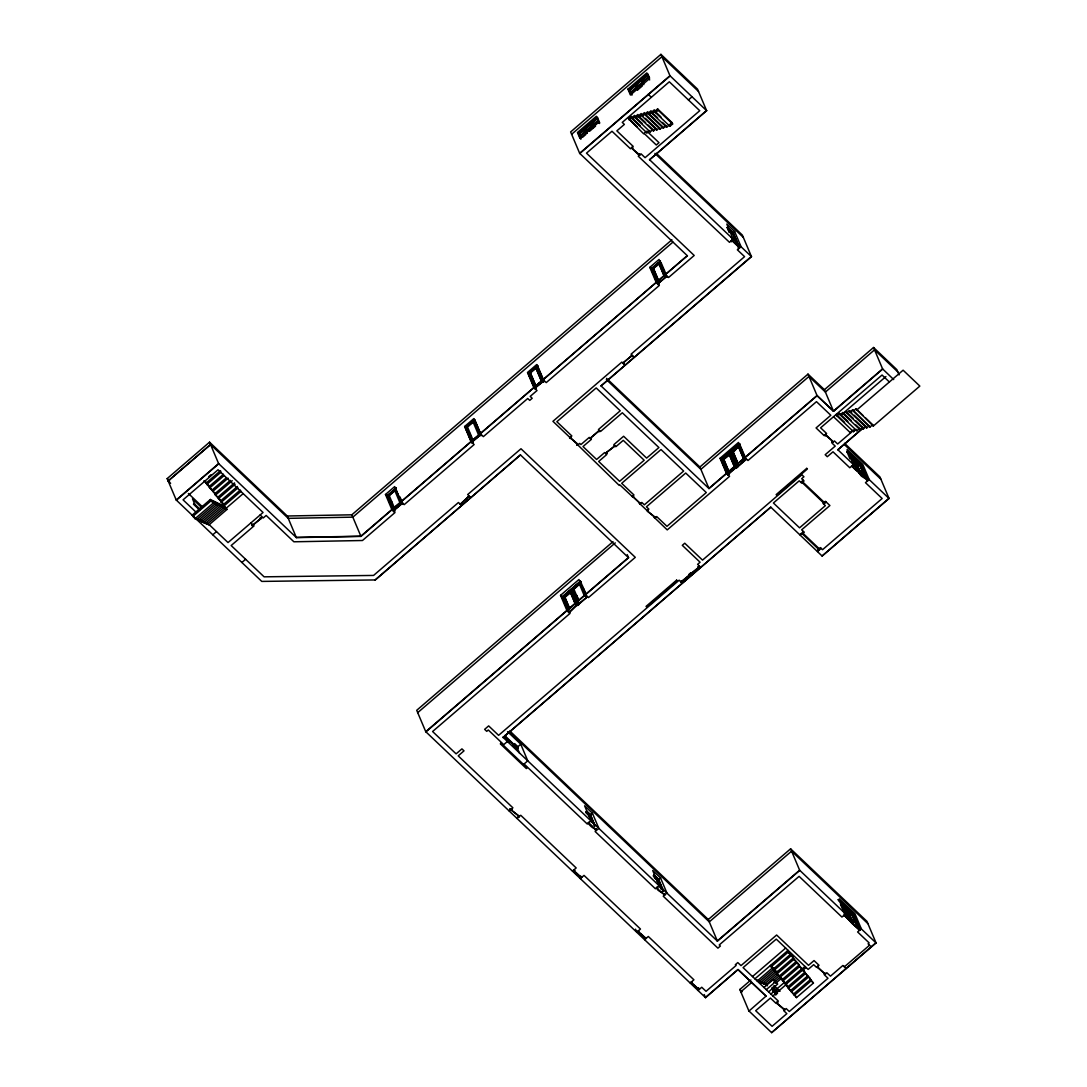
<?xml version="1.0" encoding="UTF-8"?>
<svg xmlns="http://www.w3.org/2000/svg" width="1087" height="1087" viewBox="0 0 1087 1087"><rect width="100%" height="100%" fill="white"/><g stroke="black" fill="none" stroke-linecap="round" stroke-linejoin="round"><path stroke-width="1.5" d="M848.105 915.295L847.914 914.887M391.565 501.99L391.619 503.322M391.592 503.852L391.184 503.064M469.869 433.536L470.236 435.099M532.807 380.79L532.644 379.254L533.228 380.423M655.746 275.038L655.828 276.343L655.706 274.848M731.959 460.698L733.1 461.364M575.757 596.369L577.401 600.038M576.192 595.472L576.314 597.429M735.342 458.089L735.383 459.448L735.301 458.089M735.342 459.95L735.002 459.217M391.728 503.036L391.931 502.67M573.963 598.652L573.787 598.964M396.171 490.645L396.51 491.338M400.886 501.786L400.723 501.447M474.462 422.191L474.639 422.49M478.919 432.993L479.381 433.591M542.06 379.227L542.25 379.567M660.366 263.638L660.706 264.331M664.809 274.481L665.081 274.78M857.453 467.546L857.33 466.826M857.439 467.899L857.208 467.043M855.075 465.168L855.306 465.793M588.733 814.774L592.252 822.18M847.344 914.48L847.778 915.444L848.05 914.778M633.137 496.881L639.536 502.86L633.178 496.8M654.415 516.991L647.567 511.243L655.597 517.534M825.359 435.724L826.161 435.045L832.56 441.186M832.479 441.105L825.835 435.371M867.453 480.957L866.692 480.318C869.138 479.612 858.513 476.079 860.564 473.932M664.239 895.348L663.613 894.587C666.141 893.949 654.157 889.886 657.771 887.807M637.512 931.573L646.208 938.298M859.314 928.855L858.635 929.521L851.08 922.415L851.936 921.681M817.954 967.267L824.313 973.327L817.56 967.498M776.431 1002.785L784.855 1009.728M783.673 1009.184L776.838 1003.423L777.681 1002.676M461.16 503.594L468.361 496.759L460.114 504.3M632.634 356.02L631.262 356.237L632.023 355.449L623.653 362.46L631.248 355.992L632.118 356.672M598.543 431.349C578.882 448.102 602.741 427.123 598.434 431.294L599.793 431.077M574.153 592.347L572.754 589.358L580.472 583.203M572.985 589.575L576.721 586.477M737.502 465.154L731.85 451.744L739.513 445.684M731.999 452.219L737.013 447.858M733.263 451.961L735.546 450.045M735.79 459.094L734.894 459.122M735.682 459.733L735.301 458.768M745.315 459.652L736.388 467.94C736.728 466.16 727.543 473.946 728.861 474.408L727.977 475.101L728.725 474.666L721.809 459.325L729.771 452.491L735.328 464.788M737.978 466.486L745.573 460.018L738.983 444.923M689.593 575.159C687.854 574.765 691.21 571.898 691.278 573.854L698.792 567.305L691.006 573.42M209.546 442.178L218.704 463.809L176.325 500.224L167.167 478.606L209.546 442.178L287.253 515.999L296.371 537.603L360.952 536.394L687.378 255.662L360.87 536.204L296.289 537.399M660.923 54.35L570.634 131.935L579.751 153.525L670.054 75.941L660.923 54.35L697.528 89.12L706.645 110.711L649.523 159.803L706.564 110.521M170.632 483.294L168.159 480.943L210.538 444.529L288.245 518.35L352.813 517.154L672.907 242.129M571.626 134.272L661.915 56.687L698.52 91.471M168.186 480.97L210.565 444.556M627.946 89.134L646.847 72.897L649.279 78.835L630.419 94.99L627.946 89.134L630.039 91.118M580.879 139.272L578.406 133.402L597.293 117.165M580.974 137.247L579.181 133.266L584.86 128.375L585.39 128.877M590.132 128.13L586.722 131.051L585.173 128.117L590.852 123.239L591.382 123.728L587.972 126.663M592.795 126.106L591.165 122.967L596.845 118.089L597.374 118.578M631.995 95.14L629.672 89.881L635.351 85.003L635.881 85.493M637.295 87.87L635.664 84.732L641.344 79.854L641.86 80.356M643.205 82.53L641.656 79.596L647.336 74.704L647.852 75.207M579.357 133.443L597.823 117.668M629.849 90.058L647.512 74.881M597.184 118.401L579.52 133.592L581.137 137.397M647.675 75.03L630.012 90.207L631.615 94.025M581.98 131.812L584.249 129.856M637.213 87.68L636.18 85.234L638.449 83.278M646.724 76.185L642.172 80.085L641.656 79.596M584.86 128.375L585.893 130.82L580.213 135.712L580.825 136.405M586.206 130.562L591.885 125.671L590.852 123.239M592.198 125.413L597.877 120.535L598.489 121.214M635.351 85.003L636.384 87.449L630.705 92.327L631.302 93.02L635.854 89.12M636.697 87.177L642.376 82.299L641.344 79.854M642.689 82.028L648.368 77.15L648.885 77.653M580.295 135.902L585.975 131.024L587.007 133.456M587.32 133.198L586.287 130.753L591.967 125.875L592.497 126.364M597.959 120.725L592.279 125.603L593.312 128.049L595.581 126.092M630.786 92.531L636.466 87.639L637.498 90.085M642.458 82.49L636.778 87.381L637.811 89.827L642.349 85.914M643.803 84.677L642.77 82.232L648.45 77.34L648.966 77.843M593.855 124.937L597.266 122.002M631.221 92.83L635.773 88.917M639.482 85.724L642.893 82.789M590.227 128.32L586.817 131.255L586.287 130.753M595.078 124.149L597.347 122.192M640.705 84.949L642.974 82.992L642.376 82.299M598.828 122.138L579.942 138.375L577.455 132.505L596.355 116.268L599.331 123.483M582.469 137.37L585.879 134.435M589.589 131.242L592.999 128.32L591.967 125.875M669.972 75.75L579.67 153.321L687.46 255.853M208.69 476.704L211.082 474.652M646.901 132.845L646.317 131.445L643.613 133.769L628.585 118.673L631.289 116.35L632.471 119.135L646.901 132.845L649.605 130.522L650.189 131.907L652.893 129.584L648.083 125.019M206.19 483.008L220.579 470.657M629.183 120.059L634.577 115.412L635.759 118.198L650.189 131.907M237.414 486.473L220.634 500.89C215.81 495.536 212.169 489.367 206.788 484.394L221.164 472.043M632.471 119.135L637.879 114.488L639.047 117.26L653.477 130.97L656.181 128.646L645.352 118.374M635.759 118.198L641.167 113.551L642.335 116.336L656.765 130.046L659.469 127.722L645.039 114.013M209.084 486.582L223.46 474.231M639.047 117.26L644.455 112.613L645.624 115.399L660.054 129.108L662.757 126.785L648.328 113.075M226.354 477.804L211.965 490.155L209.669 487.981L224.058 475.617M642.335 116.336L647.743 111.689L648.912 114.461L663.342 128.171L666.046 125.847L662.445 122.423M645.624 115.399L651.031 110.752L652.2 113.537L666.63 127.247L672.038 122.6L657.608 108.89L652.2 113.537M648.912 114.461L654.32 109.814L655.488 112.6L669.918 126.309L672.622 123.986L672.038 122.6M212.563 491.555L228.134 478.158M655.488 112.6L658.192 110.276L657.608 108.89M214.859 493.743L230.444 480.345M214.995 503.852L210.402 499.476L192.168 515.143L195.049 518.716L213.283 503.05L212.114 500.278L216.707 504.64L198.486 520.306L196.176 518.119L196.761 519.518L214.995 503.852L213.826 501.066L218.433 505.441L200.198 521.108L197.888 518.92L198.486 520.306M222.93 503.077L225.281 508.634L207.046 524.287L206.462 522.901L208.758 525.089L226.993 509.423L224.112 505.849L240.893 491.433L240.295 490.047L223.514 504.463L221.218 502.276L220.05 499.49L215.443 495.128L232.224 480.712M192.752 516.529L210.987 500.862L210.402 499.476M217.74 497.316L234.52 482.9M218.338 498.702L235.118 484.286M631.968 148.403L632.281 147.166M688.411 99.936L692.106 96.77M221.218 502.276L237.999 487.859M200.198 521.108L199.6 519.722L201.91 521.909L220.145 506.243L218.963 503.458L223.569 507.833L205.334 523.499L203.038 521.312L203.622 522.698L221.857 507.031L220.675 504.259L225.281 508.634M225.675 508.662L243.189 493.62M631.438 147.9L638.531 154.667L639.129 153.824L639.998 154.734M638.735 154.843L640.121 154.612M212.807 534.763L216.49 531.597M260.187 518.227L261.695 518.227L260.35 518.078C262.28 516.882 259.019 518.485 260.785 518.879M241.925 562.441L245.608 559.275M287.253 515.999L351.835 514.803L671.915 239.779M260.133 514.966L263.271 517.955L266.166 515.455L293.884 541.788L362.46 540.511L394.989 512.561L391.863 509.572L385.491 494.49L394.703 486.582L401.144 502.276M401.076 501.664L404.201 504.64L474.136 444.556L470.997 441.567L464.638 426.484L473.85 418.577L480.223 433.659L483.348 436.634L527.738 398.494L529.722 400.383L532.182 398.277L530.198 396.388L537.019 390.532L533.88 387.543L527.508 372.461L536.72 364.553L543.092 379.635L546.231 382.61L659.333 285.433L656.195 282.443L649.822 267.361L659.048 259.453L665.624 275.242M467.097 427.775L466.241 427.286L474.163 420.52L466.092 427.245L472.397 442.015L471.758 442.558L465.277 427.368L474.489 419.446L480.97 434.637L472.478 441.607M528.146 373.344L537.481 365.531L528.146 373.344L534.002 387.026M471.758 442.558L465.399 427.476L474.611 419.555L480.97 434.637M535.877 388.575L528.961 373.235L536.992 366.468L543.826 381.741M535.959 388.358L535.171 387.611L543.079 381.455L534.641 388.535L535.266 387.991L529.111 373.262L537.032 366.496M396.184 487.981L386.972 495.903L392.815 509.586M471.106 440.113L465.888 427.938L469.339 424.976M534.519 368.969L538.092 366.115M657.024 282.579L651.167 268.897L660.38 260.989M387.081 496.012L396.307 488.09M537.073 367.012L528.961 373.235M660.502 261.097L651.167 268.897M393.358 508.988L387.787 495.794L395.736 488.96L396.347 489.53M660.665 262.646L659.945 261.953L651.983 268.788L657.662 282.09M387.855 495.862L395.858 489.068M660.054 262.062L652.064 268.856L652.703 269.481M391.035 493.512L387.583 496.487L392.679 508.553M656.385 265.527L658.695 263.543M390.002 494.612L387.692 496.596L392.787 508.662M658.844 263.638L656.358 265.88L658.79 263.72M655.366 276.071L655.678 276.737M471.649 442.436L472.56 441.798L466.418 427.273L467.858 430.357M480.862 434.528L480.101 435.316L481.582 435.221M543.595 381.795L543.731 380.504L543.337 381.754L544.342 381.089M535.606 387.855L535.252 389.105M393.345 510.985L394.69 511.135L394.065 511.678M402.557 503.064L401.932 503.607L403.277 503.757M657.54 283.979L658.899 284.128L658.274 284.672M393.453 511.094L394.839 510.618L393.956 511.569M402.666 503.172L394.173 510.156M657.662 284.087L666.752 276.071L666.127 276.601L667.486 276.75L666.358 277.307M401.796 503.865L403.168 503.648M658.151 284.563L658.627 283.408M731.972 233.257L732.72 232.645L727.393 227.509M732.149 233.284L732.869 232.672M732.19 233.637L734.649 231.531L726.809 224.071L733.182 239.154L729.486 242.319L638.273 156.215L641.031 153.838L645.08 157.669L699.743 110.697L669.32 81.797L622.267 122.41L624.373 124.407L616.859 130.861L633.191 146.392L630.433 148.756L611.981 131.242L586.491 153.145L694.199 255.472L668.546 277.511L665.407 274.535M731.429 241.627L732.393 240.988M738.739 248.57L738.793 247.238L739.459 247.945M738.209 248.053L739.595 247.836M623.544 362.922L622.81 363.357L623.721 362.718L623.53 364.05M460.005 504.191L461.35 504.341L460.725 504.884M468.524 497.235L469.217 496.283L468.592 496.813L469.937 496.963L468.456 497.072M461.499 503.825L460.616 504.776M520.442 454.909L375.232 579.942L520.442 454.909L628.544 557.74L425.846 731.904L416.715 710.3L613.014 541.652M656.371 153.376L742.353 235.077L751.484 256.668L600.989 385.967L751.402 256.464M570.403 437.219L570.933 437.721L569.547 437.952L570.39 438.509L571.028 437.966L570.267 437.327M590.717 437.979L589.969 438.414L591.41 438.36M591.165 437.748L590.703 439.107M606.845 452.654L606.383 453.999M614.223 446.349C593.991 462.016 617.144 444.787 614.114 446.186L615.487 445.983M632.145 496.569L633.979 494.993L621.696 483.321L661.005 449.542L683.641 471.051L644.333 504.83L641.819 502.439L639.985 504.028M632.702 497.085L633.014 495.835M633.626 496.569L632.96 497.167L619.848 484.897L619.237 485.427L577.849 444.991L579.697 443.414L580.92 444.569L589.236 437.422L591.328 439.406L582.999 446.553L596.6 459.475L604.644 452.559L606.736 454.543L598.692 461.459L619.604 481.324L644.17 460.222L623.259 440.344L615.949 446.621L613.856 444.637L623.625 436.254L646.629 458.103L658.912 447.559L622.321 412.775L600.54 431.485L598.448 429.501L620.229 410.791L596.179 387.937L556.857 421.715L571.844 435.955L570.009 437.545L552.93 421.321L621.859 362.093L624.984 365.069M639.469 503.512L640.854 503.295M647.01 510.7L648.857 509.124L646.425 506.814L685.734 473.035L706.292 492.56L666.97 526.339L656.697 516.57L654.863 518.159M647.567 511.216L647.893 509.966M807.994 374.118L817.111 395.709L709.009 488.593L699.892 467.002L807.994 374.118L824.408 389.717L833.539 411.307L882.671 369.091L873.554 347.487L824.408 389.717M417.707 712.651L615.283 542.889M509.205 810.984L512.901 807.818L458.198 755.859L464.013 750.859L461.921 748.875L456.105 753.862L432.585 731.51L570.036 613.408L566.898 610.432L560.539 595.35L578.963 579.507L585.621 595.391M654.972 516.868L654.252 517.398L667.228 529.899L729.567 476.337L726.429 473.361L720.056 458.279L738.481 442.45L745.166 458.334M726.727 473.008L720.994 459.434L739.432 443.605L721.116 459.543L726.85 473.117M731.021 451.404L738.983 444.569L739.595 445.154L731.633 451.988L731.021 451.404L737.326 466.174M562.074 597.062L580.499 581.232L562.074 597.062L567.808 610.636M721.89 459.393L729.88 452.6M731.103 451.485L739.092 444.678M654.347 517.643L655.733 517.426M726.823 472.193L721.605 460.018L730.94 452.206M735.804 467.288L737.529 465.983L731.306 451.458L740.043 444.175M568.46 610.147L562.767 596.845L570.729 590.01L571.341 590.594L563.379 597.429M577.673 602.225L571.979 588.923L579.942 582.088L580.553 582.673L572.591 589.507M737.842 446.268L740.152 444.284M562.849 596.912L570.838 590.119M572.061 589.005L580.05 582.197M567.781 609.712L562.577 597.537L571.898 589.725M581.001 581.708L572.496 588.977L578.202 602.28M724.812 458.062L730.26 453.428L722.882 459.964M731.741 452.097L737.434 447.219M571.001 590.73L562.577 597.537M572.672 589.29L580.444 583.026M576.667 586.273L572.713 589.616L571.979 588.923M733.29 460.739L733.508 461.323M628.463 557.536L425.764 731.7L705.558 997.662L738.032 969.495L705.477 997.458M708.928 488.403L817.03 395.505L833.457 411.103L882.59 368.887L893.718 379.58M728.005 473.973L727.366 474.516L728.263 473.755M731.537 451.458L738.073 466.5M744.908 459.461L746.524 459.366L745.166 459.217L745.791 458.687L745.071 459.516M728.562 474.054L735.994 467.668M569.221 611.288L569.058 612.728L569.683 612.185L568.324 612.035L569.534 611.573M576.966 605.187C560.158 622.077 577.292 602.32 577.36 605.459C579.996 605.459 577.999 602.008 579.018 604.087L586.532 597.551L578.746 603.652M855.945 425.031L859.532 428.441L856.828 430.751L856.243 429.365L853.54 431.688L836.8 415.791L839.504 413.468L847.874 421.416M856.828 430.751L840.102 414.867L842.792 412.544L851.162 420.492M841.134 415.057L885.919 376.578M855.646 420.683L862.82 427.504L860.116 429.827L843.39 413.93L846.094 411.606L853.254 418.413M854.151 415.22L866.108 426.566L863.404 428.889L846.678 412.992L849.382 410.669L851.773 412.938M869.396 425.642L866.692 427.952L849.966 412.068L852.67 409.745L869.98 427.028L872.684 424.704L865.51 417.884M869.98 427.028L853.254 411.131L855.958 408.807L863.132 415.614M825.128 435.683L825.454 434.433M856.542 410.193L903.107 370.191L919.833 386.089L873.269 426.09L855.958 408.807M832.574 442.504L831.868 441.825L833.158 442.001M831.908 442.11L833.294 441.893M850.251 432.626L852.955 430.303L853.54 431.688M854.396 429.623L837.656 443.999L834.436 440.942L831.976 443.048L835.21 446.118L825.182 454.719L827.275 456.717L832.995 451.798L849.789 467.75L853.472 464.584L847.099 449.502L862.793 464.407L869.165 479.489L865.469 482.655L882.141 498.498L822.56 549.682L820.386 547.617L817.927 549.723L818.728 550.484M681.332 581.368L680.584 581.803L681.794 581.341M681.495 581.232L681.318 582.496M689.076 574.71L691.291 573.787L690.666 573.284M689.294 574.534L690.544 573.447M698.506 566.612L699.131 566.082L698.126 566.748L698.832 567.305L699.634 566.544M770.778 507.153L503.05 737.462L770.778 507.153L822.098 556.028L889.057 498.498L879.926 476.908L844.545 443.292M863.54 427.721L837.805 449.828L863.458 427.517M800.779 482.315L803.239 480.209M516.162 748.291L516.882 748.467M517.317 748.753L516.868 747.693L520.727 744.16L507.561 731.646M853.811 457.926L859.681 471.378M854.137 459.706L861.081 465.875M854.531 459.638L861.135 465.25L866.57 478.117M852.167 466.676L852.48 465.44M852.996 466.092L851.624 466.174M854.531 458.863L861.352 465.263L860.564 465.807L861.434 465.182L867.399 478.946M861.665 465.372L846.827 451.295M859.559 472.329L858.852 472.872L860.279 474.217L860.931 473.619C856.733 472.234 844.653 458.796 858.988 472.546M858.934 473.117L859.79 472.383L860.863 473.402L860.007 474.136M823.783 504.178L826.242 502.058M799.815 534.736L803.497 531.57M866.774 480.563L868.16 480.345M512.154 809.421L510.768 809.652M817.492 551.544L821.188 548.378M518.472 815.576C500.862 801.907 514.328 812.56 519.328 816.486L517.996 816.337L518.744 816.976M518.934 815.861L518.608 817.098M888.962 498.308L822.098 556.028M517.059 818.443L520.741 815.277L576.178 867.942L572.496 871.108M594.616 825.182L590.295 814.516L586.939 811.323M590.01 815.372L592.456 813.266L584.616 805.807L590.988 820.889L587.306 824.055L524.083 763.984L527.766 760.818L520.727 744.16M588.502 823.389L588.828 822.152L589.399 822.941L587.972 822.873L588.638 823.267M595.907 829.041C589.942 828.308 583.257 816.215 595.336 829.259L595.812 829.041M595.282 829.816L596.668 829.598L595.662 828.81M574.602 870.266L573.216 870.497M574.67 870.497L573.352 870.374M581.151 876.652L580.431 877.182L581.192 877.834M581.368 876.706L581.056 877.943M580.336 878.568L584.018 875.402L640.474 929.032L636.792 932.198L635.515 929.181M657.486 880.076L658.056 879.532L663.192 891.286M653.722 875.28L658.287 879.532L657.649 880.062L655.257 878.038L657.363 880.144L653.477 875.782M658.097 880.062L660.556 877.956L652.716 870.51L659.089 885.592L655.393 888.758L595.146 831.514L598.828 828.348L592.456 813.266M656.942 888.405L657.255 887.155M663.709 894.832L665.095 894.615M638.042 932.089C637.838 930.499 645.963 938.04 644.727 938.271L645.488 938.91M645.678 937.796L645.352 939.032M644.632 939.657L648.314 936.478L693.914 979.808L690.231 982.974M790.602 848.811L799.719 870.402L717.42 941.125L708.289 919.534L790.602 848.811L866.937 921.341L876.054 942.932L771.634 1032.65L748.861 1010.896M717.325 940.921L799.638 870.211L876.054 942.932M692.256 982.05L690.87 982.268L698.71 989.727L699.023 988.491M699.43 989.102L698.561 988.205M698.071 990.42L701.754 987.254L706.034 991.317L736.13 965.46L735.328 964.699L737.788 962.579L740.994 965.623L776.621 935.01L808.511 965.324L814.041 960.568L819 965.283L816.541 967.389L813.674 964.672L808.144 969.414L776.254 939.114L743.087 967.62L778.36 1001.127L775.901 1003.233L770.425 998.043L755.682 1010.706L772.096 1026.305L786.839 1013.641L783.741 1010.693L786.2 1008.573L789.298 1011.521L827.995 978.273L824.381 974.835L826.84 972.729L830.454 976.167L842.86 965.501L845.999 968.49M752.489 976.561L785.656 948.054M738.032 969.495L766.063 996.113L748.943 1011.087L739.826 989.496L750.886 979.998M754.894 978.843L788.061 950.337M740.818 991.847L751.864 982.349M801.893 968.748L784.936 983.314C780.113 977.96 776.471 971.792 771.091 966.819L788.034 952.253L787.45 950.867L813.443 983.042L796.486 997.608L788.415 988.273L787.233 985.501M757.204 981.031L772.803 967.62L770.493 965.433L771.091 966.819M773.387 969.006L790.344 954.44M756.606 979.632L758.916 981.819L774.515 968.422M845.958 907.224L851.828 920.689M793.225 958.014L776.267 972.58L773.971 970.406L790.928 955.826M846.094 908.664L846.814 908.053L853.05 922.985L852.412 923.529L844.776 915.702M846.855 908.392L853.363 914.575L858.703 927.428M775.031 970.243L760.628 982.621L760.044 981.235L762.34 983.422L776.743 971.044M762.34 983.422L761.756 982.023L764.052 984.211L777.259 972.865M776.865 973.979L793.809 959.413L792.64 956.628L788.034 952.253M845.156 915.254L843.77 915.471M764.052 984.211L763.468 982.825L765.764 985.012L777.762 974.699M763.998 987.485L773.088 979.672L777.681 984.048L768.591 991.86M773.482 980.651L779.488 975.501M796.119 961.587L779.162 976.153L784.352 981.914L785.521 984.7L793.592 994.034L810.549 979.469M773.998 982.471L796.703 962.987M853.268 914.561L852.575 915.186L847.167 910.132M766.294 989.673L775.384 981.86M838.254 899.656L853.934 914.561L838.118 899.778M775.71 983.273L781.702 978.123M782.042 979.74L798.999 965.174M850.985 922.17L851.203 921.803M782.64 981.126L799.584 966.56L798.415 963.775L793.809 959.413M852.996 922.7L852.154 923.434L858.988 929.222M770.9 994.048L784.23 982.58M801.255 969.658L805.005 966.438M785.521 984.7L802.478 970.134M772.911 995.964L786.947 983.898M802.26 970.745L806.078 967.457M787.817 986.887L804.774 972.322M788.415 988.273L805.358 973.707L804.19 970.922L799.584 966.56M861.298 928.787L857.616 931.953L869.152 942.918L868.092 943.829L871.231 946.804M790.711 990.461L807.668 975.895M817.478 967.552L817.791 966.316M818.402 967.05L816.935 967.05M777.096 1003.491L777.151 1002.16M791.295 991.847L808.252 977.281M794.189 995.42L811.133 980.854L809.964 978.083L805.358 973.707M824.87 973.205L824.163 973.735L824.911 974.373M824.245 973.993L825.631 973.762M784.461 1009.103L784.148 1010.339M843.797 966.384L845.238 966.098L868.635 946.003L869.016 944.712M875.973 942.728L771.634 1032.65M260.54 518.594L253.026 524.953L260.866 518.73M657.662 281.805L652.132 268.815L659.741 262.375L660.325 263.013M652.214 268.897L657.893 281.995M466.241 427.286L473.973 420.805L479.598 433.89M530.388 373.018L536.081 368.194L541.598 381.333L535.932 386.13L530.388 373.018L535.959 386.102L541.598 381.333M393.467 509.096L387.937 495.821L395.845 489.666M655.746 275.677L656.575 276.302M469.937 433.468L471.513 438.999M391.931 502.303L392.366 503.308M539.6 383.494L541.856 381.591M478.959 435.615L476.731 437.517L479.041 435.629M473.85 420.832L479.91 435.18L472.383 441.702M394.078 510.251L401.606 503.716L402.326 504.368M725.423 457.817L730.491 453.51M564.194 598.652L563.84 597.483L568.922 593.189M575.322 603.869L570.403 592.211L564.71 597.035L569.629 608.693M565.009 597.334L569.561 593.475M573.664 597.918L574.398 599.222M573.99 599.576L573.977 598.217M734.336 466.377L729.445 454.692L723.752 459.516L729.295 472.628L731.565 470.63M689.362 574.941L681.862 581.3L689.769 575.145M638.857 154.218L632.145 148.511L632.797 147.818M732.393 240.825L738.78 246.98L731.755 240.39M852.67 458.429L848.743 454.149M589.276 814.91L586.138 811.867L589.331 814.829L591.505 820.848M589.005 815.304L589.942 814.435L594.806 826.242L589.63 814.516M697.963 988.885L698.656 988.287L697.963 989.048M844.844 915.77L850.958 922.17M591.613 821.201L592.361 822.533M517.616 748.399L516.733 747.598L517.222 748.372M738.141 245.105L732.72 232.645L727.312 227.645M375.232 579.942L261.763 581.409L176.23 500.02L218.623 463.605L296.371 537.603M517.018 747.557L517.684 748.196L516.868 747.693M576.151 595.445L576.667 597.266M391.456 501.814L391.633 503.349M744.405 457.654L744.948 458.442M855.428 460.915L860.279 465.453L865.198 477.111L860.225 465.453M856.325 462.383L859.926 465.752M860.456 473.932L868.024 480.454M847.602 909.887L852.928 914.874L857.833 926.369M847.208 910.539L852.059 915.077L854.518 920.866L852.018 915.064M653.45 875.85L657.717 879.831L661.399 888.473L657.703 879.831M654.782 877.467L657.214 879.723L661.249 889.343M654.428 877.766L656.847 880.035L658.695 884.41M776.553 993.844L773.346 990.855L776.594 993.831M772.939 991.099L775.887 993.627M663.777 894.18L656.399 887.889M669.864 75.642L706.645 110.711M648.178 94.27L651.317 97.259M636.384 87.449L636.996 88.142M658.192 110.276L672.622 123.986M654.904 111.214L660.923 116.92M651.616 112.138L657.635 117.858M638.463 115.874L645.678 122.736M635.175 116.812L642.39 123.66M646.928 131.214L659.007 142.682L656.303 145.006L644.224 133.538M631.887 117.736L640.297 125.739M873.554 347.487L896.87 369.648L899.098 374.92M897.862 371.985L874.546 349.837L825.4 392.054L808.986 376.455L700.884 469.353L606.356 379.553M628.585 118.673L637.009 126.676M654.904 153.389L743.345 237.414M727.624 227.428L733.222 232.754L738.956 246.328M727.23 227.305L733.086 232.863L738.182 244.928M889.343 381.972L882.046 375.029L820.617 427.816L826.596 433.482L824.136 435.602L816.065 427.938L830.808 415.275L816.486 401.66L747.992 460.508L744.853 457.532M728.766 230.077L731.021 232.224L728.63 230.186M649.442 159.599L751.484 256.668M731.619 240.499L732.38 241.137L730.899 241.11M738.372 247.238L738.875 248.447M731.035 241.001L731.687 241.531M632.145 147.288L632.539 148.212M639.278 155.346L639.278 154.055M591.165 122.967L592.714 125.915M585.893 130.82L586.504 131.513M578.406 133.402L580.784 138.294M817.111 395.709L833.539 411.307M844.585 422.354L836.216 414.405L836.8 415.791M833.512 416.729L850.564 432.925M844.314 444.488L880.918 479.258M665.502 275.419L659.741 262.375M846.868 451.648L853.512 457.804L858.417 469.57M848.702 454.067L852.982 458.13L857.779 469.679M849.355 455.249L852.874 458.347M860.727 465.793L853.811 459.475L854.667 458.741L860.238 471.935M649.822 267.361L652.961 270.35M651.779 269.481L656.996 281.655M825.318 434.555L826.066 435.194L824.598 435.167M837.724 449.624L889.057 498.498M852.344 465.549L853.064 466.228M802.804 482.017L824.218 502.357M802.179 482.546L823.593 502.901M634.21 357.161L631.071 354.172L744.568 256.654L737.339 249.779L741.021 246.613L734.649 231.531M729.771 452.831L735.396 466.241M730.26 453.428L729.662 453.075L735.097 465.943M803.021 533.35L819.15 548.677M623.435 362.813L624.155 363.506M802.396 533.88L818.538 549.207M800.997 533.649L801.798 534.396L804.258 532.29L801.649 529.817L829.897 505.537L825.441 501.297L822.995 503.417L825.359 505.659L799.556 527.834L773.414 502.996L799.217 480.821L801.581 483.076L804.04 480.957L801.676 478.715L803.932 476.772L801.839 474.774L702.528 560.118L684.756 543.228L682.296 545.334L700.069 562.224L697.596 564.357L700.735 567.332M722.733 459.896L727.964 472.614M721.809 459.325L722.42 459.91L730.41 453.102L735.369 464.828M720.056 458.279L722.148 460.263M606.6 378.371L699.892 467.002M600.907 385.763L709.009 488.593M537.521 366.971L536.924 366.387L543.106 381.048M598.557 431.036L599.29 431.729M614.25 445.942L614.97 446.635M607.089 453.252L605.663 453.32L607.008 453.469M590.608 437.871L591.328 438.564M632.879 495.957L633.531 496.487M640.719 503.403L639.591 502.887M647.757 510.088L647.838 511.298L639.373 503.267L640.012 502.724M578.243 444.665L576.857 444.896C578.515 446.2 575.621 443.917 577.605 443.89L570.757 438.129L577.02 444.067M578.107 444.787L576.749 444.461M698.384 566.504L699.118 567.197M690.435 573.338L691.155 574.031M689.172 574.425L689.905 575.118M681.223 581.26L681.943 581.953M682.296 583.175L679.158 580.186L498.593 735.328L488.661 725.899L484.639 729.35L486.731 731.334L488.294 729.988L503.729 744.649L507.412 741.483L504.857 735.423M474.652 420.995L474.041 420.411L479.734 433.713M480.237 435.072L480.957 435.751M466.092 427.245L466.812 427.938M464.638 426.484L466.731 428.482M472.56 441.798L472.369 443.129M472.274 441.906L473.008 442.586M579.942 582.442L585.621 595.825M580.132 582.972L585.268 595.554M585.336 594.589L588.461 597.578L635.284 557.346L520.986 448.754L467.655 494.585L470.793 497.574M572.903 589.507L572.265 588.977L577.836 602.103M571.286 589.154L577.02 602.728M570.689 590.323L576.355 603.761M563.691 597.429L568.718 609.766M562.767 596.845L563.487 597.537L571.232 590.948L570.621 590.608L576.056 603.462M560.539 595.35L563.664 598.326M461.581 505.482L458.442 502.507L373.575 575.431L264.1 576.83L231.164 545.538L254.059 525.863L250.92 522.888M867.929 923.678L791.594 851.148L709.281 921.871L509.192 731.768M839.191 901.177L845.523 907.129L851.175 920.336M847.629 909.805L852.969 914.887L857.779 926.858M845.02 907.645L840.468 903.392L845.075 907.509L840.849 903.365L845.075 907.509L849.314 917.55M846.053 908.705L852.86 915.105M847.086 909.86L852.738 915.213L853.58 914.48L859.776 929.14L859.45 930.377M844.626 914.738L844.572 916.069L843.906 915.363M851.705 921.64L853.078 922.931L851.624 921.627M844.49 914.86L845.197 915.539M859.464 929.086L860.17 929.765L858.839 929.616L859.586 930.255M388.793 496.324L387.937 495.821M387.787 495.794L388.507 496.487M385.491 494.49L388.63 497.479M817.655 966.425L818.307 966.954M824.639 972.974L825.495 973.884M811.133 980.854L813.443 983.042M509.844 730.994L708.289 919.534M773.958 985.542L780.031 991.317M773.102 987.105L777.585 991.371M654.238 875.266L658.722 879.532L663.179 890.09M586.559 811.215L590.159 814.625M653.858 875.157L658.586 879.641M586.423 811.337L589.847 814.516M514.599 743.576L518.282 747.082M771.906 988.151L777.504 993.464M586.151 811.853L589.575 815.128M653.396 876L658.002 880.144M771.77 988.26L777.137 993.382M586.831 813.022L589.181 815.087M773.713 990.434L776.96 993.518M505.061 735.94L517.032 747.326L519.6 753.386M767.476 985.8L765.18 983.626L765.764 985.012M504.626 736.402L517.643 748.766M504.368 736.714L509.26 741.361M514.151 746.008L516.597 748.332M504.748 737.394L509.64 742.041M513.309 745.519L515.754 747.842M502.968 737.258L717.42 941.125M657.119 887.277L657.825 887.957M664.103 893.827L664.959 894.723M595.404 829.204L595.812 830.332L595.418 829.707M784.991 1009.619L783.523 1009.592L784.27 1010.231M777.015 1002.282L777.667 1002.812M738.114 969.686L766.063 996.113M739.826 989.496L742.217 991.765M203.894 480.821L208.5 485.196L209.669 487.981M226.993 509.423L222.4 505.047L223.569 507.833M221.857 507.031L217.251 502.67L218.433 505.441M220.145 506.243L215.539 501.868L216.707 504.64M210.987 500.862L213.283 503.05M188.377 493.484L202.956 507.344M201.666 507.534L192.481 498.811L194.953 504.667M194.084 503.661L199.818 509.124M193.744 503.58L200.049 509.572M167.167 478.606L169.613 480.916M194.573 504.762L199.206 509.151M193.459 504.191L199.206 509.654M510.904 809.53L511.569 810.25L511.624 808.918L512.14 809.57M573.936 869.872L574.588 870.415M580.906 876.421L581.912 877.209M638.232 930.961L638.939 931.641M691.59 981.656L691.672 982.879L698.234 988.654M580.648 876.815C567.822 864.219 574.86 874.682 581.056 876.652M637.648 931.464L638.314 932.184M196.217 512.344L183.064 499.843L218.066 469.761L263.04 512.48L228.025 542.562L209.329 524.79M207.046 524.287L204.75 522.113L205.334 523.499M203.622 522.698L201.326 520.51L201.91 521.909M727.543 228.039L729.363 232.373L727.448 227.917L732.217 232.523L737.135 244.181M727.461 227.971L732.176 232.536M728.317 229.384L730.668 231.667L728.276 229.371M848.852 454.624L852.439 458.089L857.358 469.747M850.537 456.54L852.656 458.592M840.998 903.936L844.572 907.387M840.55 903.786L844.898 907.822L845.74 907.034L852.113 921.803M840.645 904.235L843.009 906.558M586.396 812.492L588.774 814.788M586.029 812.791L588.42 815.101M666.1 277.008L658.274 283.245M529.111 373.262L535.429 387.774M571.273 591.056L563.84 597.483M388.344 496.025L393.698 509.001M872.684 424.704L873.269 426.09M866.108 426.566L866.692 427.952M862.82 427.504L863.404 428.889M852.67 409.745L853.254 411.131M859.532 428.441L860.116 429.827M849.382 410.669L849.966 412.068M846.094 411.606L846.678 412.992M842.792 412.544L843.39 413.93M861.787 465.263L867.521 478.837M839.504 413.468L840.102 414.867M861.257 465.236L866.923 478.443M865.687 477.071C870.062 471.785 839.042 446.173 860.795 465.562L866.203 478.429M860.537 467.206L864.233 475.97L862.317 471.541M858.907 469.992L853.594 457.722L852.711 458.361L857.154 468.864M858.716 470.671L853.281 457.804L847.045 451.879L849.98 458.877M853.852 462.709L856.379 468.592M732.665 232.727L737.978 245.309M731.198 236.708L732.421 239.588M649.646 78.182L647.784 73.794L628.884 90.017L630.745 94.42M669.334 124.923L669.918 126.309M647.336 74.704L649.659 79.962M666.046 125.847L666.63 127.247M662.757 126.785L663.342 128.171M659.469 127.722L660.054 129.108M656.181 128.646L656.765 130.046M652.893 129.584L653.477 130.97M629.414 90.52L630.65 93.455M740.07 445.113L745.274 457.287M738.983 444.569L745.261 459.733M661.018 262.497L665.597 273.163M738.562 446.852L744.079 459.923L738.562 446.784L732.951 451.676L738.494 464.788M659.945 261.953L665.584 275.215M597.918 118.632L599.779 123.035M659.035 263.883L664.524 276.886L659.102 263.761L653.409 268.584L658.953 281.696M596.845 118.089L599.182 123.334M733.059 451.662L738.535 464.733M653.518 268.571L658.994 281.655M736.062 465.195L730.219 451.513L735.953 465.087M653.409 270.799L655.257 275.16M729.771 452.491L735.532 466.228M729.377 454.828L734.255 466.377M723.86 459.502L729.323 472.6M722.638 459.665L728.073 472.532M722.094 459.366L727.651 472.492M861.393 928.991L854.926 913.705L839.246 898.813L845.618 913.882L841.936 917.061L799.094 876.353L719.241 944.956L720.368 946.043L717.909 948.149L663.247 896.204L666.929 893.038L660.556 877.956M853.934 914.561L859.668 928.135M853.404 914.547L859.64 929.249M857.684 926.939L852.425 914.765L857.725 927.36M850.265 918.542L845.428 907.115L844.857 907.659L849.3 918.162M844.531 907.373L849.042 917.944M845.999 912.02L847.914 916.436M840.509 904.343L842.343 908.678M842.683 909.384L844.545 913.787M627.226 554.601L628.544 557.74M537.358 365.422L543.215 379.105M538.772 369.906L540.008 372.827M541.856 377.23L543.215 380.273M536.72 366.808L542.97 381.292M536.013 368.33L541.503 381.32M795.901 996.222L796.486 997.608M533.296 382.04L534.505 384.907M528.88 374.023L533.975 386.089M528.758 373.914L533.853 385.98M772.803 967.62L773.971 970.406M772.626 987.553L775.805 995.094M758.318 980.433L758.916 981.819M582.415 585.757L585.594 593.298M580.39 581.124L582.292 585.648M583.57 588.665L585.485 593.189M582.401 587.062L585.499 594.399M584.426 595.989L579.52 584.303L573.909 589.195L578.827 600.853M576.721 595.255L577.917 598.23M578.433 603.367L576.762 604.807M571.952 592.048L576.939 603.815M570.729 590.01L576.789 604.127M570.39 592.279L575.825 605.35M564.819 597.021L569.697 608.584M563.052 596.885L568.61 610.011M477.75 428.319L478.878 431.457M658.369 879.451L663.328 891.177M658.056 879.532L662.893 890.96M657.159 879.723L660.855 888.459M704.24 994.537L705.558 997.662M590.295 814.516L594.752 825.074M589.276 814.815L592.306 822.085M400.002 497.031L401.918 501.555M399.445 496.868L400.79 499.898M395.736 488.96L401.429 502.248M395.546 489.381L400.831 501.922M400.41 503.892L394.894 490.753L389.214 495.577L394.744 508.702M351.835 514.803L360.952 536.394M214.275 492.343L215.443 495.128M205.606 481.623L206.788 484.394M194.464 517.33L195.049 518.716M252.388 524.912C250.893 526.747 253.149 523.39 253.244 525.347L252.483 526.149L252.388 524.912M737.217 466.065L735.953 467.138L736.687 467.831L737.937 466.744L737.217 466.065M578.175 603.584L576.912 604.657L577.645 605.35L578.895 604.277L578.175 603.584M585.975 596.885L587.483 596.899L586.124 596.749L586.763 596.206L585.975 596.885M676.617 580.145L646.045 606.41L646.711 607.049L677.283 580.771L676.617 580.145M806.731 468.361L776.145 494.626L776.811 495.264L807.383 468.986L806.731 468.361M501.107 743.155L500.319 743.821L526.353 768.55L527.141 767.884L501.107 743.155M473.198 422.218L467.519 427.042L473.049 440.153L478.742 435.33L473.198 422.218M731.32 231.939L729.187 229.914L731.293 231.952M775.248 993.042L772.993 990.814L775.167 993.042"/></g></svg>
